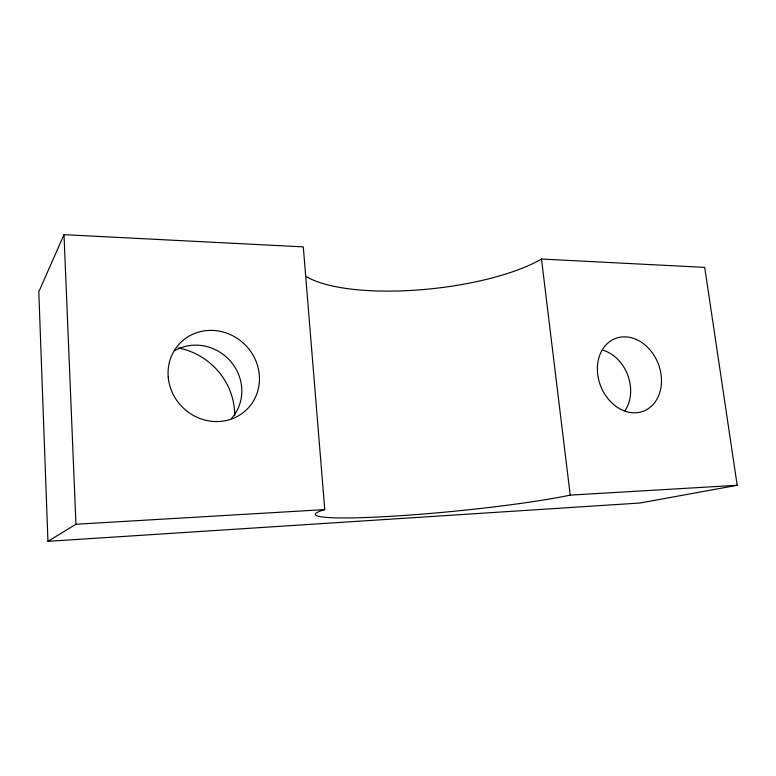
<?xml version="1.0" encoding="UTF-8"?>
<svg xmlns="http://www.w3.org/2000/svg" width="776" height="776" viewBox="0 0 776 776"><rect width="100%" height="100%" fill="white"/><g stroke="black" fill="none" stroke-linecap="round" stroke-linejoin="round"><path stroke-width="1.16" d="M737.2 485.281L570.224 495.127A139.758 10.573 -5.7 0 1 390.735 516.321A139.758 10.573 -5.7 0 1 324.756 509.589L303.3 246.884L64.001 234.662L38.8 291.815L47.947 541.338L640.113 503.003L737.2 485.281L704.715 267.38L541.493 259.038A134.035 40.43 -6.2 0 1 418.477 289.943A134.035 40.43 -6.2 0 1 306.365 276.557M47.947 541.338L75.951 524.256L324.756 509.589M541.493 259.038L570.224 495.127M64.001 234.662L75.951 524.256M603.311 350.315A37.374 30.138 68.8 0 1 624.874 410.795M174.522 350.733A44.824 42.428 41.6 0 1 231.073 361.926A44.824 42.428 41.6 0 1 231.355 418.633M178.383 347.929A67.852 65.077 35.2 0 1 234.701 415.606M597.491 365.68A38.945 30.875 68.7 0 0 643.013 411.329A38.945 30.875 68.7 0 0 647.785 347.483A38.945 30.875 68.7 0 0 597.491 365.68M168.217 376.981A47.055 44.203 43.9 0 0 239.881 414.947A47.055 44.203 43.9 0 0 233.178 335.989A47.055 44.203 43.9 0 0 168.217 376.981"/></g></svg>
